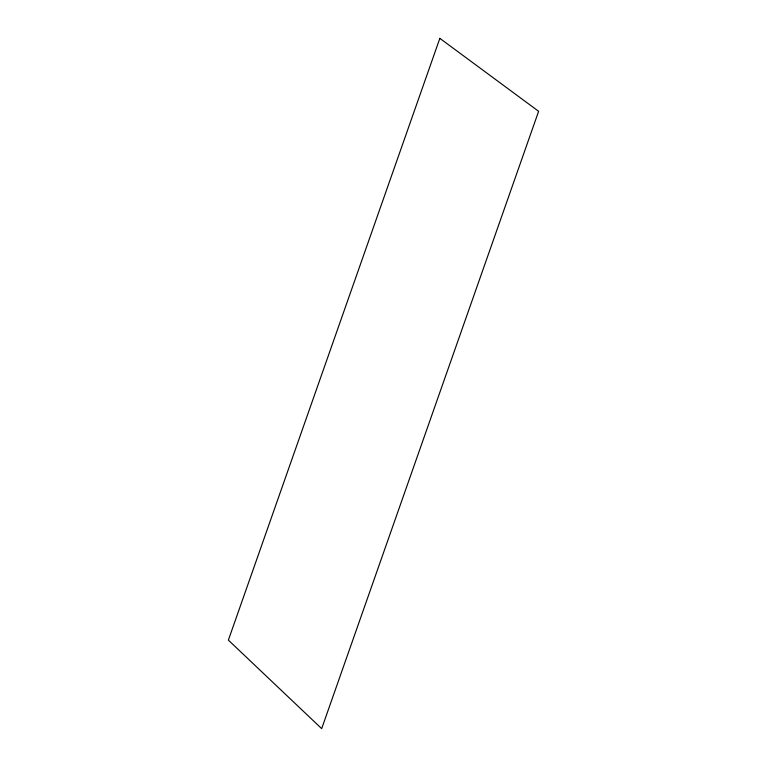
<?xml version="1.0" encoding="UTF-8"?>
<svg xmlns="http://www.w3.org/2000/svg" width="767" height="767" viewBox="0 0 767 767"><rect width="100%" height="100%" fill="white"/><g stroke="black" fill="none" stroke-linecap="round" stroke-linejoin="round"><path stroke-width="1.15" d="M439.846 38.35L228.374 640.119L321.68 728.65L538.626 111.311L439.846 38.35"/></g></svg>
